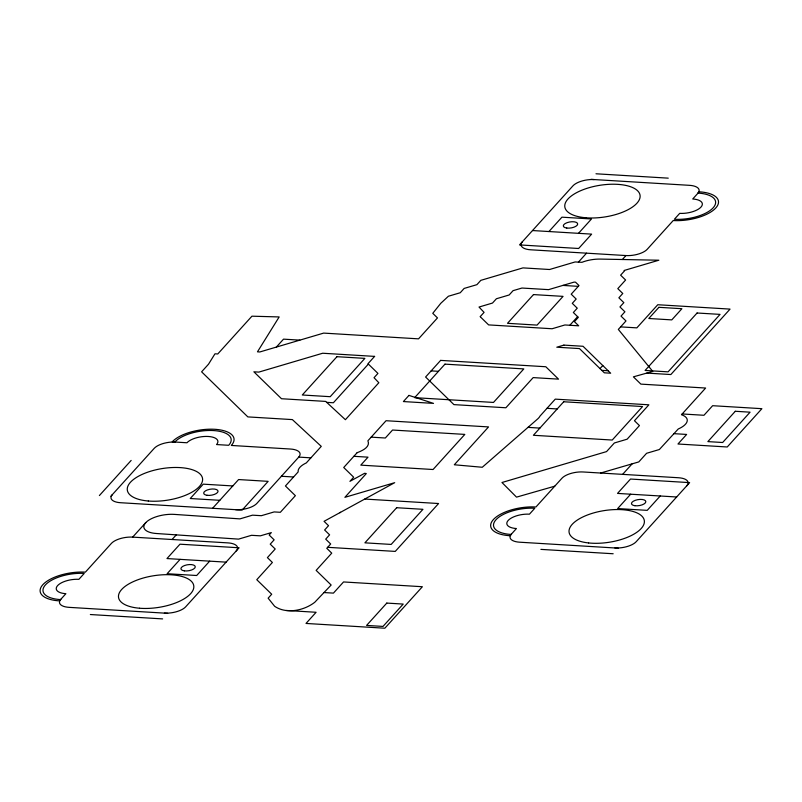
<?xml version="1.0" encoding="UTF-8"?>
<svg xmlns="http://www.w3.org/2000/svg" width="802" height="802" viewBox="0 0 802 802"><rect width="100%" height="100%" fill="white"/><g stroke="black" fill="none" stroke-linecap="round" stroke-linejoin="round"><path stroke-width="1.2" d="M600.648 473.03L638.803 461.912L646.592 453.29L659.364 449.521L678.241 428.99A21.744 9.153 -8.9 0 0 681.941 414.905L681.459 414.744L705.63 388.038L640.868 384.118L633.4 376.84L652.778 371.416L618.332 329.421L625.991 320.95L621.019 316.108L624.918 311.798L619.946 306.945L623.846 302.635L618.873 297.793L622.773 293.482L617.801 288.64L625.6 280.018L620.628 275.176L624.527 270.865L624.136 270.474L658.853 260.219L600.237 259.086A21.744 9.153 -8.9 0 0 581.941 262.314L575.124 261.953L549.581 269.502L522.974 267.888L480.819 280.349L476.919 284.66L464.147 288.429L460.248 292.74L448.398 296.239L440.769 303.316L432.769 313.321L437.481 317.913L418.544 338.845L323.657 333.101L259.818 351.968L257.472 351.827L279.166 316.94L251.938 316.188L217.763 353.973L214.976 353.802L208.53 364.178L201.613 371.827L247.848 416.9L292.369 419.596L321.271 446.373L306.294 462.934L304.76 463.696A21.744 9.153 -8.9 0 0 298.123 471.025L298.174 471.897L285.432 485.982L295.377 495.676L280.339 512.298L274.144 511.927L261.382 515.696L252.51 515.165L239.918 518.884L174.325 514.393A21.744 9.153 -8.9 0 0 145.784 522.613L132.651 537.119A16.311 6.867 -8.9 0 0 111.378 543.415L85.383 572.147A32.621 13.734 -8.9 0 0 42.827 584.718A32.621 13.734 -8.9 0 0 59.388 600.868L65.894 593.691A16.311 6.867 -8.9 0 1 57.604 585.61A16.311 6.867 -8.9 0 1 78.887 579.325L84.23 573.42A29.714 12.511 -8.9 0 0 45.453 584.879A29.714 12.511 -8.9 0 0 60.551 599.595M99.388 495.546L131.157 460.428M110.887 496.237L154.205 448.358A16.311 6.867 -8.9 0 1 175.478 442.072M276.339 347.086L283.527 339.146L299.858 340.138M172.079 539.505L176.27 534.864M212.59 508.288L238.585 479.556L268.149 481.35L242.154 510.072L120.611 502.724A16.311 6.867 -8.9 0 1 112.33 494.644M180.109 559.355L167.107 573.721L196.68 575.505L209.673 561.139M368.379 364.088L333.381 402.764L326.705 402.363M310.895 457.842L298.745 457.1L256.871 503.395A16.311 6.867 -8.9 0 1 235.587 509.681M548.929 231.537L561.931 217.172L591.495 218.966L578.493 233.332M357.131 452.689L343.727 467.506L353.672 477.2L349.913 481.35L364.649 473.29L366.313 473.571L344.89 497.33L394.704 482.674L324.058 521.32L328.529 525.681L324.63 529.992L329.602 534.834L325.702 539.144L330.675 543.987L326.775 548.297L331.737 553.149L316.148 570.382L331.156 585.019L314.735 602.302C304.058 610.613 286.304 614.322 274.655 606.302L268.139 598.172L271.698 594.242L256.78 579.706L272.379 562.463L267.407 557.621L275.206 548.999L270.234 544.157L274.134 539.846L269.161 535.004L271.327 532.608L260.379 535.836L251.507 535.305L238.565 539.124L156.4 533.51A21.744 9.153 -8.9 0 1 145.784 522.613M480.177 316.67L484.077 312.369L479.015 307.046L492.498 303.056L496.398 298.755L509.16 294.976L513.059 290.665L521.972 288.038L548.588 289.642L574.122 282.093L575.535 282.184L579.004 285.562L571.204 294.184L576.177 299.036L572.277 303.346L577.25 308.189L573.35 312.499L578.322 317.341L574.422 321.652L578.683 325.812L564.889 324.97L552.117 328.75L488.618 324.9L480.398 316.89M340.549 512.308L339.827 512.699M578.402 262.154L586.533 253.171M622.372 259.517L625.951 255.557A16.311 6.867 -8.9 0 0 647.234 249.272L673.219 220.54A32.621 13.734 -8.9 0 0 715.785 207.969A32.621 13.734 -8.9 0 0 699.214 191.808L692.717 198.996A16.311 6.867 -8.9 0 1 700.998 207.066A16.311 6.867 -8.9 0 1 679.715 213.362L674.372 219.267A29.714 12.511 -8.9 0 0 713.148 207.808A29.714 12.511 -8.9 0 0 698.061 193.092M569.831 325.271L577.62 316.66M599.996 368.599L602.783 365.522M622.623 474.363L632.096 463.887M630.663 494.212L617.66 508.568L647.224 510.363L660.226 495.997M357.141 452.689C361.852 450.894 370.674 447.155 367.907 440.779L386.053 420.719L488.548 426.915L454.303 464.769L482.273 467.265L537.641 418.965A21.744 9.153 -8.9 0 0 539.957 416.138L555.265 399.135L648.888 404.799L634.462 420.739L639.435 425.581L627.124 439.195L614.352 442.975L606.553 451.596L501.962 482.503L516.518 497.14L554.763 486.182M595.986 173.783L668.256 178.154M590.934 179.367L689.479 185.332A16.311 6.867 -8.9 0 1 697.77 193.412M532.508 230.545L591.635 234.124L578.643 248.49L519.516 244.911L572.939 185.853A16.311 6.867 -8.9 0 1 594.212 179.568M625.951 255.557L530.683 249.793A16.311 6.867 -8.9 0 1 522.403 241.723M562.894 285.422L578.292 286.354M620.618 326.885L636.848 327.868L657.78 304.73L730.051 309.101L670.853 374.544L646.803 373.09M601.801 370.364L608.147 370.745M431.145 370.885L438.473 371.326M682.181 413.962L703.966 415.276L712.627 405.702L761.9 408.679L727.244 446.985L677.971 444.007L686.632 434.433L673.72 433.651M546.954 408.328L557.22 408.95M527.997 427.376L539.886 428.098M371.186 437.15L385.331 438.012L392.549 430.032L464.819 434.403L433.06 469.511L360.79 465.14L368.008 457.16L353.862 456.308M676.647 496.989L617.52 493.41L630.512 479.045L689.64 482.624L636.217 541.681A16.311 6.867 -8.9 0 1 614.933 547.966M281.412 476.258L293.572 476.989M232.811 485.942L203.247 484.157L190.244 498.523L219.808 500.308M364.77 499.055L438.574 503.526L395.256 551.405L327.657 547.315M618.222 548.167L519.676 542.202A16.311 6.867 -8.9 0 1 511.385 534.132M540.899 549.38L613.169 553.751M132.651 537.119L227.918 542.884A16.311 6.867 -8.9 0 1 236.209 550.964M226.094 562.142L166.966 558.563L179.959 544.197L239.096 547.776L185.663 606.833A16.311 6.867 -8.9 0 1 164.39 613.119M323.998 592.548L333.432 593.119L343.547 581.951L422.383 586.723L384.84 628.217L306.003 623.445L316.108 612.277L286.344 610.472M167.668 613.319L69.122 607.355A16.311 6.867 -8.9 0 1 60.832 599.274M90.345 614.532L162.616 618.903M511.095 534.453A29.714 12.511 -8.9 0 1 495.997 519.726A29.714 12.511 -8.9 0 1 534.784 508.267L529.44 514.182A16.311 6.867 -8.9 0 0 508.157 520.468A16.311 6.867 -8.9 0 0 516.438 528.538L509.942 535.726A32.621 13.734 -8.9 0 1 493.37 519.576A32.621 13.734 -8.9 0 1 535.937 506.994L561.921 478.263A16.311 6.867 -8.9 0 1 583.204 471.977L678.472 477.741A16.311 6.867 -8.9 0 1 686.753 485.822M174.826 442.032A29.714 12.511 -8.9 0 1 213.603 430.574A29.714 12.511 -8.9 0 1 228.7 445.29L216.54 444.559A16.311 6.867 -8.9 0 0 208.259 436.478A16.311 6.867 -8.9 0 0 186.976 442.764L172.199 441.872A32.621 13.734 -8.9 0 1 214.756 429.291A32.621 13.734 -8.9 0 1 231.327 445.451L290.454 449.03A16.311 6.867 -8.9 0 1 298.745 457.1M336.95 356.69L302.294 394.995L330.223 396.689L364.87 358.374L336.95 356.69M374.604 356.389L367.988 363.707L377.932 373.401L374.033 377.712L378.835 382.744L345.401 419.697L325.672 401.411L281.502 398.734L253.883 371.807L258.815 372.108L322.655 353.241L374.604 356.389M408.96 395.396L403.386 401.561L433.521 403.386L408.96 395.396M440.639 360.389L425.601 377.01L453.922 404.619L505.882 407.767L533.17 377.602L558.513 379.135L545.811 366.745L440.639 360.389M444.97 364.138L414.654 397.662L493.491 402.434L523.816 368.91L444.97 364.138M533.49 294.585L507.506 323.316L537.069 325.101L563.064 296.369L533.49 294.585M396.669 507.716L364.9 542.834L391.175 544.428L422.945 509.31L396.669 507.716M563.716 401.762L533.39 435.285L612.237 440.047L642.552 406.534L563.716 401.762M386.795 603.084L366.574 625.43L383.005 626.422L403.216 604.076L386.795 603.084M658.903 307.316L648.788 318.494L671.785 319.888L681.9 308.71L658.903 307.316M697.078 313.001L645.099 370.454L668.086 371.847L720.066 314.384L697.078 313.001M735.294 411.276L707.865 441.611L722.642 442.503L750.081 412.178L735.294 411.276M563.886 345.111L556.799 347.206L579.465 348.579L604.317 372.81L610.653 373.201L583.034 346.274L563.886 345.111M634.933 505.721A7.248 3.048 -8.9 0 0 645.831 501.751A7.248 3.048 -8.9 0 0 635.204 500.348A7.248 3.048 -8.9 0 0 634.933 505.721M588.598 542.944A38.055 16.02 -8.9 0 0 644.377 521.24A38.055 16.02 -8.9 0 0 587.144 515.105A38.055 16.02 -8.9 0 0 588.598 542.944M566.783 228.049A7.248 3.048 -8.9 0 0 577.681 224.079A7.248 3.048 -8.9 0 0 567.044 222.675A7.248 3.048 -8.9 0 0 566.783 228.049M585.801 217.763A38.055 16.02 -8.9 0 0 640.046 195.217A38.055 16.02 -8.9 0 0 581.5 190.345A38.055 16.02 -8.9 0 0 585.801 217.763M184.38 570.864A7.248 3.048 -8.9 0 0 195.277 566.894A7.248 3.048 -8.9 0 0 184.65 565.49A7.248 3.048 -8.9 0 0 184.38 570.864M139.508 608.227A38.055 16.02 -8.9 0 0 193.753 585.691A38.055 16.02 -8.9 0 0 135.207 580.808A38.055 16.02 -8.9 0 0 139.508 608.227M207.147 495.305A7.248 3.048 -8.9 0 0 218.044 491.335A7.248 3.048 -8.9 0 0 207.417 489.932A7.248 3.048 -8.9 0 0 207.147 495.305M148.29 501.009A38.055 16.02 -8.9 0 0 202.535 478.473A38.055 16.02 -8.9 0 0 143.999 473.591A38.055 16.02 -8.9 0 0 148.29 501.009"/></g></svg>
